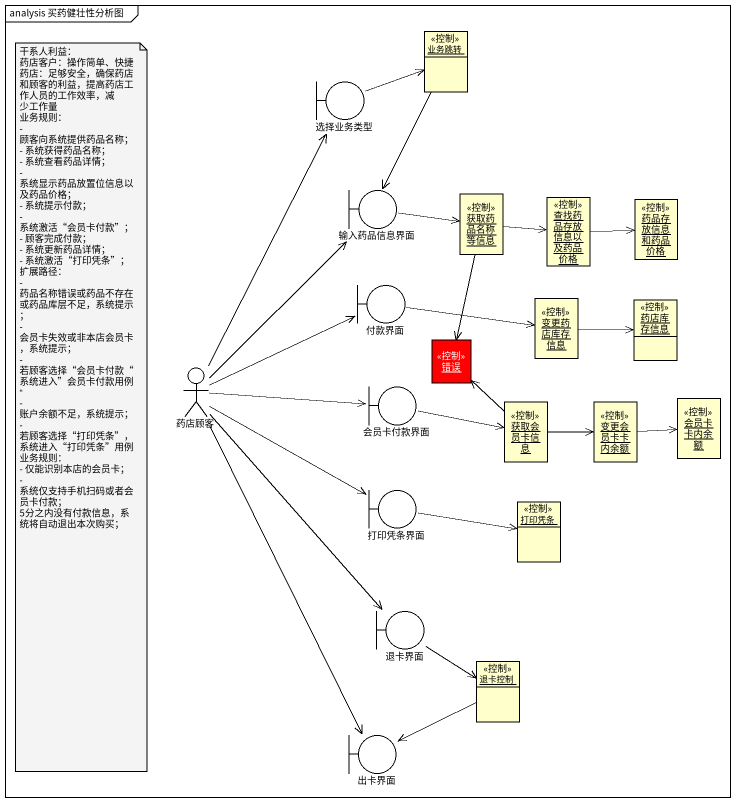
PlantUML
@startuml
mainframe analysis 买药健壮性分析图
allowmixing
hide circle
hide empty members
object 业务跳转 <<控制>>
boundary 选择业务类型
boundary 输入药品信息界面
object 获取药品名称等信息 <<控制>>
object 查找药品存放信息以及药品价格 <<控制>>
object 药品存放信息和药品价格 <<控制>>
boundary 付款界面
object 变更药店库存信息 <<控制>>
object 药店库存信息 <<控制>>
actor 药店顾客
object 错误 <<控制>> #FF0000
boundary 会员卡付款界面
object 获取会员卡信息 <<控制>>
object 变更会员卡卡内余额 <<控制>>
object 会员卡卡内余额 <<控制>>
boundary 打印凭条界面
object 打印凭条 <<控制>>
boundary 退卡界面
object 退卡控制 <<控制>>
boundary 出卡界面
业务跳转 --> 输入药品信息界面
选择业务类型 -right-> 业务跳转
输入药品信息界面 -right-> 获取药品名称等信息
获取药品名称等信息 -right-> 查找药品存放信息以及药品价格
获取药品名称等信息 --> 错误
查找药品存放信息以及药品价格 -right-> 药品存放信息和药品价格
付款界面 -right-> 变更药店库存信息
变更药店库存信息 -right-> 药店库存信息
药店顾客 -up-> 选择业务类型
药店顾客 -up-> 输入药品信息界面
药店顾客 -right-> 付款界面
药店顾客 -right-> 会员卡付款界面
药店顾客 --> 打印凭条界面
药店顾客 --> 退卡界面
药店顾客 --> 出卡界面
会员卡付款界面 -right-> 获取会员卡信息
获取会员卡信息 -up-> 错误
获取会员卡信息 -right-> 变更会员卡卡内余额
变更会员卡卡内余额 -right-> 会员卡卡内余额
打印凭条界面 -right-> 打印凭条
退卡界面 -right-> 退卡控制
退卡控制 --> 出卡界面
note as N1
  干系人利益：
  药店客户：操作简单、快捷
  药店：足够安全，确保药店和顾客的利益，提高药店工作人员的工作效率，减 少工作量
  业务规则：
  - 顾客向系统提供药品名称；
  - 系统获得药品名称；
  - 系统查看药品详情；
  - 系统显示药品放置位信息以及药品价格；
  - 系统提示付款；
  - 系统激活“会员卡付款”；
  - 顾客完成付款；
  - 系统更新药品详情；
  - 系统激活“打印凭条”；
  扩展路径：
  - 药品名称错误或药品不存在或药品库层不足，系统提示；
  - 会员卡失效或非本店会员卡，系统提示；
  - 若顾客选择“会员卡付款“系统进入”会员卡付款用例“
  - 账户余额不足，系统提示；
  - 若顾客选择“打印凭条”，系统进入“打印凭条”用例
  业务规则：
  - 仅能识别本店的会员卡；
  - 系统仅支持手机扫码或者会员卡付款；
  5分之内没有付款信息，系统将自动退出本次购买；
end note
@enduml
